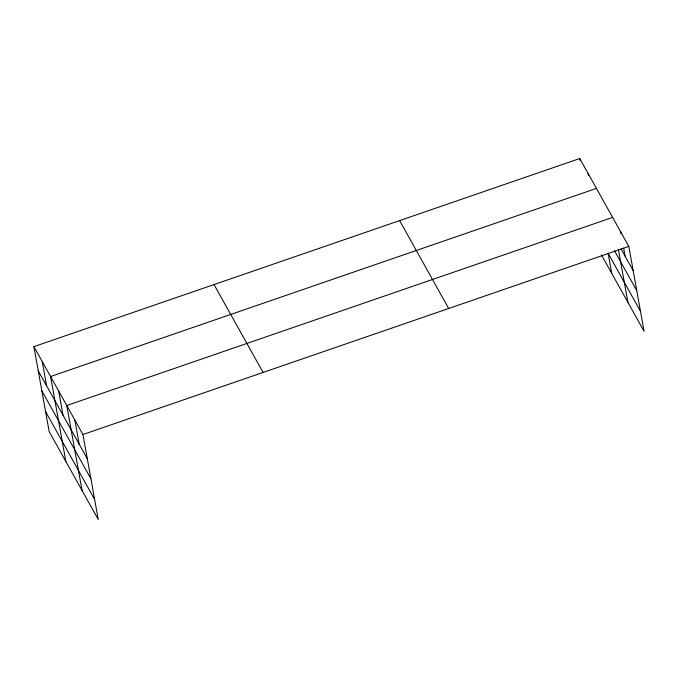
<?xml version="1.0" encoding="UTF-8"?>
<svg xmlns="http://www.w3.org/2000/svg" width="678" height="678" viewBox="0 0 678 678"><rect width="100%" height="100%" fill="white"/><g stroke="black" fill="none" stroke-linecap="round" stroke-linejoin="round"><path stroke-width="1.02" d="M33.9 346.644L82.945 434.522L98.234 519.475L49.18 431.589L33.9 346.644L579.766 158.525L628.82 246.411L644.1 331.356L601.428 254.903M596.445 188.408L50.579 376.527L65.859 461.472M612.632 217.409L66.766 405.529L82.046 490.474M82.945 434.522L628.82 246.411M621.031 248.86L633.167 270.607M614.522 250.775L636.778 290.65M640.49 311.304L608.124 253.309L611.726 273.353M399.63 220.604L448.683 308.49M214.036 284.565L263.081 372.442M38.256 370.849L87.301 458.726M41.858 390.892L90.911 478.77M45.579 411.546L94.623 499.423M620.726 231.91L621.082 233.927M623.624 248.038L625.074 256.106M618.429 249.623L627.913 302.354M588.106 173.466L588.47 175.483M579.766 158.525L580.131 160.542M74.86 420.029L79.207 444.226M58.672 391.028L63.02 415.224M42.239 361.586L46.596 385.79"/></g></svg>
